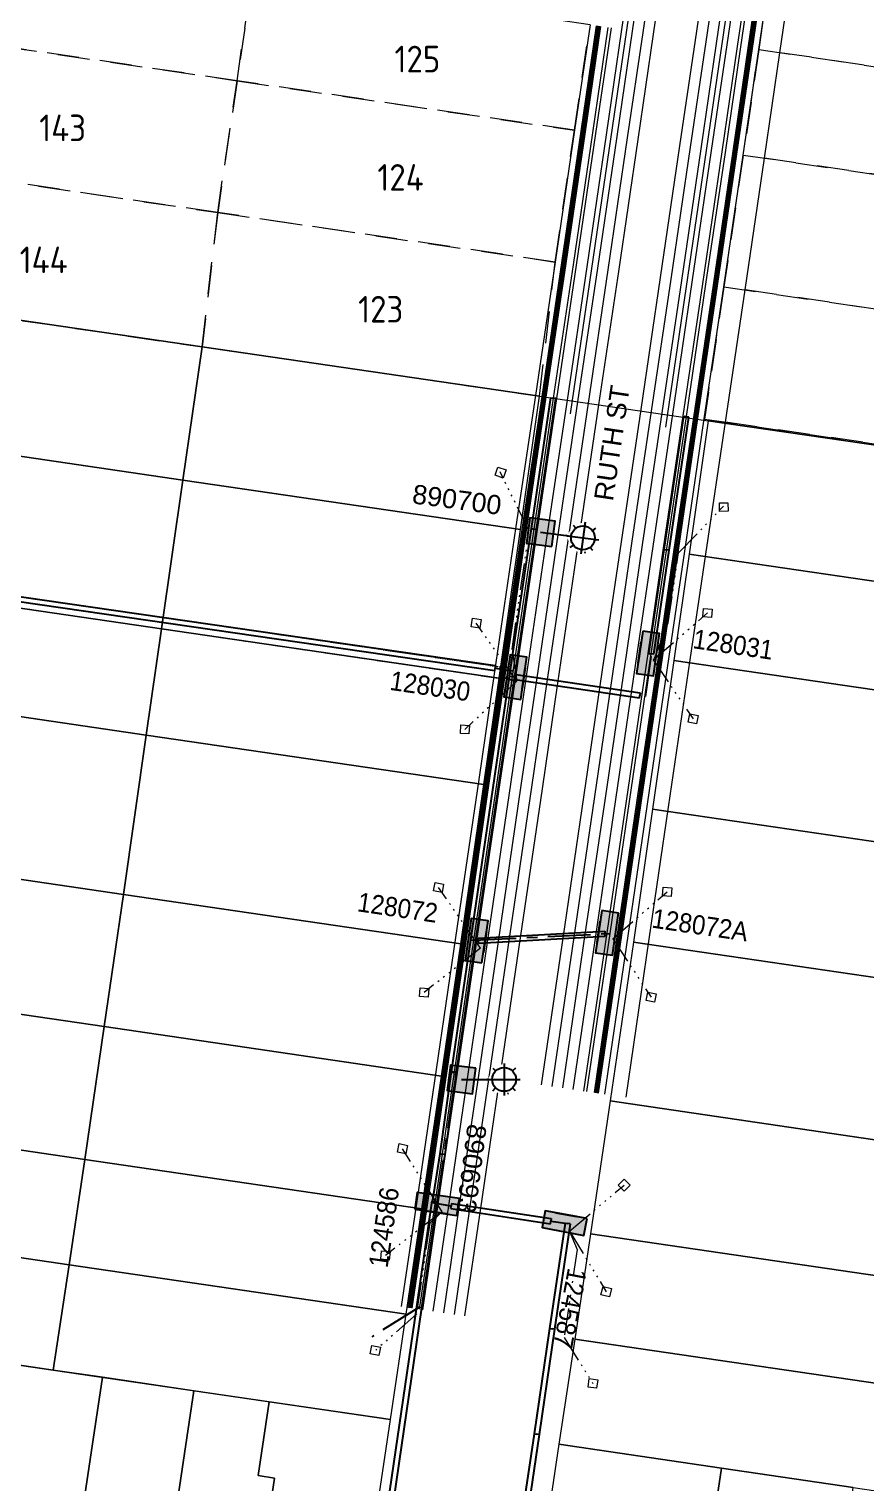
# Model space of a CAD drawing. Header units: metres. Extents: x 302924 to 306036, y 6267404 to 6269261.
# Drawn here: x 304027.6 to 304106.1, y 6268524.1 to 6268660.6 of the extents above; entities that cross this region are included whole.
import ezdxf
from ezdxf.enums import TextEntityAlignment as Align

# ---------------------------------------------------------------- set-up
doc = ezdxf.new("R2010")
doc.units = ezdxf.units.M
doc.set_wipeout_variables(frame=1)
for name, pattern in [('Cable Exist UG', [7, 4, -1, 1, -1]), ('Dash', [5, 3, -2]), ('DASHED', [19.05, 12.7, -6.35]), ('DOT', [6.35, 0, -6.35]), ('HIDDEN2', [0.1875, 0.125, -0.0625]), ('PHANTOMX2', [5.6, 2.5, -0.5, 0.15, -0.5, 0.15, -0.5, 0.15, -0.5, 0.15, -0.5])]:
    doc.linetypes.add(name, pattern=pattern)
doc.layers.get('0').update_dxf_attribs({"color": 6})
for name, color, linetype, lineweight, true_color, plot, transparency in [('. Const Lines_HV', 7, 'Continuous', 0, 0x990000, False, 0.4), ('. Const Lines_LV', 7, 'Continuous', 0, 0x000099, False, 0.4), ('. Const Lines_SL', 7, 'Continuous', 0, 0x009999, False, 0.4), ('. Const Lines_SP_Trench (PL)', 7, 'Continuous', 0, 0x990099, False, 0.4)]:
    doc.layers.add(name, color=color, linetype=linetype, lineweight=lineweight, true_color=true_color, plot=plot, transparency=transparency)
doc.layers.add('._ MGA Trench Outline (PL)', color=248, linetype='Continuous', lineweight=0, plot=False, transparency=0.6)
doc.layers.add('_Kerb Line_SP', color=60, linetype='Continuous', lineweight=13, transparency=0.6)
for name, color, linetype, lineweight in [('_Lot Layout Future', 151, 'Continuous', 13), ('_Lot Layout Future - Lot No', 155, 'Continuous', 13), ('_User_LV_Exist', 5, 'Continuous', 25), ('Cadastre Land Parcels_SP_EXT', 118, 'Continuous', 15), ('Cadastre Other Property_SP_EXT', 138, 'DASHED', 15), ('Cadastre Road Names_SP_HV_LV_SL_EXT', 211, 'Continuous', 15), ('Services_SP_EXT', 42, 'PHANTOMX2', 20)]:
    doc.layers.add(name, color=color, linetype=linetype, lineweight=lineweight)
for name, color, linetype in [('Duct_SP_EXT', 30, 'Continuous'), ('Equip_SP_SL_EXT', 7, 'Continuous'), ('SupportsUG_SP_LV_EXT', 7, 'Continuous'), ('SupportsUG_SP_LV_SL_EXT', 7, 'Continuous'), ('Trench_SP_EXT', 7, 'Continuous')]:
    doc.layers.add(name, color=color, linetype=linetype)
doc.styles.add('COLUMN_LABEL', font='arial.ttf', dxfattribs={"height": 2})
doc.styles.add('LotNum', font='isocp.shx')
doc.styles.add('POLE_LABEL', font='arial.ttf', dxfattribs={"height": 2})
doc.styles.add('SL_LABEL', font='arial.ttf', dxfattribs={"height": 2})
doc.styles.get("Standard").update_dxf_attribs({"font": 'arial.ttf'})

# ---------------------------------------------------------------- blocks, each defined once
blk = doc.blocks.new('COLUMN_EXT')
blk.add_hatch(color=256).paths.add_polyline_path([(1.2, 1.2), (-1.2, 1.2), (-1.2, -1.2), (1.2, -1.2)])
blk.add_lwpolyline([(-1.2, 1.2), (-1.2, -1.2), (1.2, -1.2), (1.2, 1.2)], close=True)
at = {"style": 'COLUMN_LABEL', "width": 0.9, "flags": 8}
blk.add_attdef('ASSET_NUM', text='', height=1.8, rotation=360, dxfattribs=at).set_placement((4, 2), align=Align.MIDDLE_LEFT)
at = {"flags": 1}
blk.add_attdef('Z', (-2.35, -1.81), '', height=0.2, rotation=270, dxfattribs=at)
at = {"flags": 9}
for tag, p in [('NOTES', (-2, -1.81)), ('SUBURB', (-1.8, -1.81)), ('STREETNAME', (-1.6, -1.81)), ('LOCATION', (-1.4, -1.81)), ('LEGEND', (-1.2, -1.81)), ('USAGE', (-1, -1.81)), ('STATE', (-0.8, -1.81)), ('OWNED_BY', (-0.6, -1.81)), ('COLUMN_TYPE', (-0.4, -1.81))]:
    blk.add_attdef(tag, text='', height=0.2, rotation=270, dxfattribs=at).set_placement(p, align=Align.MIDDLE_LEFT)
for tag, style, p in [('STREET_CODE', 'COLUMN_LABEL', (-0.2, -1.81)), ('STRUCTURE_PLANT_NUMBER', 'POLE_LABEL', (0.03, -1.81))]:
    blk.add_attdef(tag, text='', height=0.2, rotation=270, dxfattribs=dict(at, style=style)).set_placement(p, align=Align.MIDDLE_LEFT)
blk = doc.blocks.new('SL_LANTERN_EXT')
at = {"style": 'SL_LABEL', "flags": 9}
blk.add_attdef('STREET_CODE', text='', height=0.001, rotation=270, dxfattribs=at).set_placement((0, 0), align=Align.MIDDLE_LEFT)
at = {"flags": 9}
for tag in ['CONSTRUCTED_VOLTAGE', 'CONTROL_TYPE', 'LANTERN_PURPOSE', 'LANTERN_TYPE', 'NO_PHASES', 'OPERATING_VOLTAGE', 'ORIENTATION', 'OWNED_BY', 'STATE', 'USAGE', 'CEXIST', 'CNEW', 'CNUMBER', 'CREMOVE', 'CREPLACE', 'LKINGHEIGHT', 'LBRACKET', 'LBRACKETVOCAB', 'LCATEGORY', 'LCHARGE1', 'LCHARGE1PERCENT', 'LCHARGE2', 'LCHARGE2PERCENT', 'LCHARGE3', 'LCHARGE3PERCENT', 'LEXIST', 'LLAMP', 'LLAMPVOCAB', 'LMAST', 'LMASTVOCAB', 'LNEW', 'LANTNUMBER', 'LOUTREACH', 'LOUTREACHVOCAB', 'LRATECODE', 'LREMOVE', 'LREPLACE', 'LTYPE', 'LTYPEVOCAB', 'LEGEND', 'SUBURB', 'STREETNAME', 'LOCATION', 'NOTES', 'MAINTAINED_BY']:
    blk.add_attdef(tag, text='', height=0.01, rotation=270, dxfattribs=at).set_placement((-0.01, 0), align=Align.MIDDLE_LEFT)
for tag, height, flags in [('OPERATED_BY', 0.01, 9), ('Z', 0.001, 1)]:
    blk.add_attdef(tag, (-0.01, 0), '', height=height, rotation=270, dxfattribs=dict(flags=flags))
at = {"flags": 8}
blk.add_attdef('LNUMBER', text='', height=1, dxfattribs=at).set_placement((7, -1), align=Align.MIDDLE_LEFT)
at = {"linetype": 'DOT'}
blk.add_wipeout([(2.5, 0), (2.93, 1.06), (3.99, 1.5), (5.06, 1.06), (5.5, 0), (5.06, -1.06), (3.99, -1.5), (2.93, -1.06)], dxfattribs=at)
for p, q in [((3.99, 1.5), (3.99, -1.5)), ((3.99, 1.5), (3.99, 1.12)), ((-0.01, 0), (2.87, 0)), ((2.93, 1.06), (3.2, 0.8)), ((5.06, 1.06), (4.79, 0.8)), ((2.5, 0), (5.5, 0)), ((2.93, -1.06), (3.2, -0.8)), ((3.99, -1.13), (3.99, -1.5)), ((5.06, -1.06), (4.79, -0.8)), ((5.12, 0), (5.5, 0))]:
    blk.add_line(p, q)
at = {"linetype": 'DOT', "flags": 128}
blk.add_lwpolyline([(2.5, 0), (2.93, 1.06), (3.99, 1.5), (5.06, 1.06), (5.5, 0), (5.06, -1.06), (3.99, -1.5), (2.93, -1.06), (2.5, 0)], close=True, dxfattribs=at)
blk.add_circle((3.99, 0), 1.12)
blk = doc.blocks.new('*U74')
at = {"style": 'SL_LABEL', "flags": 9}
blk.add_attdef('STREET_CODE', text='', height=0.001, rotation=270, dxfattribs=at).set_placement((0, 0), align=Align.MIDDLE_LEFT)
for tag, height, rotation, flags, p in [('CONSTRUCTED_VOLTAGE', 0.01, 270, 9, (-0.01, 0)), ('CONTROL_TYPE', 0.01, 270, 9, (-0.01, 0)), ('LANTERN_PURPOSE', 0.01, 270, 9, (-0.01, 0)), ('LANTERN_TYPE', 0.01, 270, 9, (-0.01, 0)), ('NO_PHASES', 0.01, 270, 9, (-0.01, 0)), ('OPERATING_VOLTAGE', 0.01, 270, 9, (-0.01, 0)), ('ORIENTATION', 0.01, 270, 9, (-0.01, 0)), ('OWNED_BY', 0.01, 270, 9, (-0.01, 0)), ('STATE', 0.01, 270, 9, (-0.01, 0)), ('USAGE', 0.01, 270, 9, (-0.01, 0)), ('CEXIST', 0.01, 270, 9, (-0.01, 0)), ('CNEW', 0.01, 270, 9, (-0.01, 0)), ('CNUMBER', 0.01, 270, 9, (-0.01, 0)), ('CREMOVE', 0.01, 270, 9, (-0.01, 0)), ('CREPLACE', 0.01, 270, 9, (-0.01, 0)), ('LKINGHEIGHT', 0.01, 270, 9, (-0.01, 0)), ('LBRACKET', 0.01, 270, 9, (-0.01, 0)), ('LBRACKETVOCAB', 0.01, 270, 9, (-0.01, 0)), ('LCATEGORY', 0.01, 270, 9, (-0.01, 0)), ('LCHARGE1', 0.01, 270, 9, (-0.01, 0)), ('LCHARGE1PERCENT', 0.01, 270, 9, (-0.01, 0)), ('LCHARGE2', 0.01, 270, 9, (-0.01, 0)), ('LCHARGE2PERCENT', 0.01, 270, 9, (-0.01, 0)), ('LCHARGE3', 0.01, 270, 9, (-0.01, 0)), ('LCHARGE3PERCENT', 0.01, 270, 9, (-0.01, 0)), ('LEXIST', 0.01, 270, 9, (-0.01, 0)), ('LLAMP', 0.01, 270, 9, (-0.01, 0)), ('LLAMPVOCAB', 0.01, 270, 9, (-0.01, 0)), ('LMAST', 0.01, 270, 9, (-0.01, 0)), ('LMASTVOCAB', 0.01, 270, 9, (-0.01, 0)), ('LNEW', 0.01, 270, 9, (-0.01, 0)), ('LANTNUMBER', 0.01, 270, 9, (-0.01, 0)), ('LOUTREACH', 0.01, 270, 9, (-0.01, 0)), ('LOUTREACHVOCAB', 0.01, 270, 9, (-0.01, 0)), ('LRATECODE', 0.01, 270, 9, (-0.01, 0)), ('LREMOVE', 0.01, 270, 9, (-0.01, 0)), ('LREPLACE', 0.01, 270, 9, (-0.01, 0)), ('LTYPE', 0.01, 270, 9, (-0.01, 0)), ('LTYPEVOCAB', 0.01, 270, 9, (-0.01, 0)), ('LEGEND', 0.01, 270, 9, (-0.01, 0)), ('SUBURB', 0.01, 270, 9, (-0.01, 0)), ('STREETNAME', 0.01, 270, 9, (-0.01, 0)), ('LOCATION', 0.01, 270, 9, (-0.01, 0)), ('NOTES', 0.01, 270, 9, (-0.01, 0)), ('MAINTAINED_BY', 0.01, 270, 9, (-0.01, 0)), ('LNUMBER', 1, 352.4312, 8, (6.8, -1.91))]:
    blk.add_attdef(tag, text='', height=height, rotation=rotation, dxfattribs=dict(flags=flags)).set_placement(p, align=Align.MIDDLE_LEFT)
for tag, height, flags in [('OPERATED_BY', 0.01, 9), ('Z', 0.001, 1)]:
    blk.add_attdef(tag, (-0.01, 0), '', height=height, rotation=270, dxfattribs=dict(flags=flags))
at = {"linetype": 'DOT'}
blk.add_wipeout([(2.47, -0.33), (3.05, 0.66), (4.16, 0.96), (5.15, 0.38), (5.45, -0.72), (4.87, -1.72), (3.76, -2.01), (2.77, -1.44)], dxfattribs=at)
for p, q in [((-0.01, 0), (2.84, -0.38)), ((3.05, 0.66), (3.28, 0.37)), ((4.16, 0.96), (3.76, -2.01)), ((4.16, 0.96), (4.11, 0.59)), ((5.15, 0.38), (4.85, 0.16)), ((2.47, -0.33), (5.45, -0.72)), ((2.77, -1.44), (3.07, -1.21)), ((5.08, -0.68), (5.45, -0.72)), ((3.81, -1.64), (3.76, -2.01)), ((4.87, -1.72), (4.64, -1.42))]:
    blk.add_line(p, q)
at = {"linetype": 'DOT', "flags": 128}
blk.add_lwpolyline([(2.47, -0.33), (3.05, 0.66), (4.16, 0.96), (5.15, 0.38), (5.45, -0.72), (4.87, -1.72), (3.76, -2.01), (2.77, -1.44), (2.47, -0.33)], close=True, dxfattribs=at)
blk.add_circle((3.96, -0.53), 1.12)
blk = doc.blocks.new('CCP_EXT')
blk.add_lwpolyline([(-0.57, 0), (0, 0.57), (0.57, 0), (0, -0.57), (-0.57, 0)])
at = {"flags": 9}
for tag in ['CCP_TYPE', 'CONSTRUCTED_VOLTAGE', 'NO_PHASES', 'OPERATING_VOLTAGE', 'ORIENTATION', 'OWNED_BY', 'USAGE', 'LEGEND', 'LIFE_SUPPORT', 'STATE', 'NOTES']:
    blk.add_attdef(tag, text='', height=0.01, dxfattribs=at).set_placement((0, 0), align=Align.MIDDLE_LEFT)
at = {"flags": 1}
blk.add_attdef('Z', (0, 0), '', height=0.01, dxfattribs=at)
blk = doc.blocks.new('PILLAR_EXT')
at = {"layer": 'SupportsUG_SP_LV_EXT', "linetype": 'Continuous'}
h = blk.add_hatch(color=256, dxfattribs=at)
h.dxf.hatch_style = 1
h.paths.add_polyline_path([(-0.8, 0), (-0.8, 2), (0.8, 2), (0.8, 0)])
h = blk.add_hatch(color=256, dxfattribs=at)
h.dxf.hatch_style = 1
h.paths.add_polyline_path([(-0.8, -2), (-0.8, 0), (0.8, 0), (0.8, -2)])
blk.add_lwpolyline([(-0.8, 2), (-0.8, -1), (-0.8, 1), (-0.8, -2), (0.8, -2), (0.8, 2)], close=True)
at = {"width": 0.9}
blk.add_attdef('ASSET_NUM', text='', height=1.8, rotation=360, dxfattribs=at).set_placement((4, 2), align=Align.MIDDLE_LEFT)
for tag, flags, p in [('OWNED_BY', 9, (-0.2, 0)), ('STREETNAME', 9, (-0.18, 0)), ('SUBURB', 1, (-0.16, 0)), ('PARENT', 9, (-0.14, 0)), ('NOTES', 9, (-0.13, 0)), ('LOCATION', 9, (-0.11, 0)), ('LEGEND', 9, (-0.09, 0)), ('SUPPORT_TYPE', 9, (-0.07, 0)), ('USAGE', 9, (-0.06, 0)), ('STATE', 9, (-0.03, 0))]:
    blk.add_attdef(tag, text='', height=0.01, rotation=270, dxfattribs=dict(flags=flags)).set_placement(p, align=Align.CENTER)

msp = doc.modelspace()

# ---------------------------------------------------------------- linework, layer by layer
at = {"layer": '. Const Lines_HV', "linetype": 'Continuous', "lineweight": 0, "flags": 128}
for points in [[(304076.6923, 6268561.3372), (304078.8727, 6268576.1786), (304080.69, 6268588.5463), (304082.7254, 6268602.3991), (304084.1798, 6268612.2959), (304086.0186, 6268624.7024), (304087.8567, 6268637.1043), (304089.6716, 6268649.4683), (304091.124, 6268659.3623), (304092.9394, 6268671.7297)], [(304078.671, 6268561.0465), (304080.8515, 6268575.8879), (304082.6688, 6268588.2555), (304084.7041, 6268602.1083), (304086.1584, 6268612.0039), (304087.997, 6268624.4092), (304089.8353, 6268636.8124), (304091.6504, 6268649.1778), (304093.1028, 6268659.0718), (304094.9182, 6268671.4393)]]:
    msp.add_lwpolyline(points, dxfattribs=at)
at = {"layer": '. Const Lines_LV', "linetype": 'Continuous', "lineweight": 0, "flags": 128}
for points in [[(304075.7029, 6268561.4825), (304077.8834, 6268576.324), (304079.7007, 6268588.6917), (304081.736, 6268602.5444), (304083.1905, 6268612.4419), (304085.0294, 6268624.849), (304086.8674, 6268637.2502), (304088.6822, 6268649.6135), (304090.1346, 6268659.5075), (304091.95, 6268671.875)], [(304077.6816, 6268561.1918), (304079.8621, 6268576.0333), (304081.6794, 6268588.4009), (304083.7148, 6268602.2537), (304085.1691, 6268612.1499), (304087.0078, 6268624.5558), (304088.846, 6268636.9584), (304090.661, 6268649.3231), (304092.1134, 6268659.217), (304093.9288, 6268671.5845)], [(304079.6604, 6268560.9011), (304081.8409, 6268575.7426), (304083.6582, 6268588.1101), (304085.6935, 6268601.963), (304087.1477, 6268611.8579), (304088.9862, 6268624.2626), (304090.8246, 6268636.6665), (304092.6398, 6268649.0326), (304094.0922, 6268658.9266), (304095.9076, 6268671.294)], [(304081.6392, 6268560.6104), (304083.8196, 6268575.4519), (304085.6369, 6268587.8194), (304087.6723, 6268601.6722), (304089.1262, 6268611.5658), (304090.9646, 6268623.9693), (304092.8032, 6268636.3747), (304094.6186, 6268648.7421), (304096.071, 6268658.6361), (304097.8864, 6268671.0036)], [(304083.6179, 6268560.3197), (304085.7984, 6268575.1611), (304087.6157, 6268587.5286), (304089.651, 6268601.3815), (304091.1048, 6268611.2738), (304092.9429, 6268623.6761), (304094.7818, 6268636.0828), (304096.5974, 6268648.4517), (304098.0497, 6268658.3456), (304099.8652, 6268670.7131)]]:
    msp.add_lwpolyline(points, dxfattribs=at)
at = {"layer": '. Const Lines_SL', "linetype": 'Continuous', "lineweight": 0, "flags": 128}
msp.add_lwpolyline([(304080.6498, 6268560.7557), (304082.8303, 6268575.5972), (304084.6475, 6268587.9648), (304086.6829, 6268601.8176), (304088.1369, 6268611.7119), (304089.9754, 6268624.116), (304091.8139, 6268636.5206), (304093.6292, 6268648.8874), (304095.0816, 6268658.7813), (304096.897, 6268671.1488)], dxfattribs=at)
at = {"layer": '. Const Lines_SP_Trench (PL)', "linetype": 'Continuous', "lineweight": 0, "flags": 128}
msp.add_lwpolyline([(304079.9572, 6268560.8575), (304082.1377, 6268575.699), (304083.955, 6268588.0665), (304085.9903, 6268601.9194), (304087.4444, 6268611.8141), (304089.2829, 6268624.2186), (304091.1214, 6268636.6227), (304092.9366, 6268648.989), (304094.389, 6268658.883), (304096.2044, 6268671.2505)], dxfattribs=at)
at = {"layer": '._ MGA Trench Outline (PL)', "flags": 128}
for points in [[(304080.7487, 6268560.7412), (304082.9292, 6268575.5827), (304084.7465, 6268587.9502), (304086.7818, 6268601.8031), (304088.2359, 6268611.6973), (304090.0743, 6268624.1013), (304091.9128, 6268636.506), (304093.7281, 6268648.8728), (304095.1805, 6268658.7668), (304096.9959, 6268671.1343)], [(304080.8476, 6268560.7267), (304083.0281, 6268575.5681), (304084.8454, 6268587.9357), (304086.8808, 6268601.7885), (304088.3348, 6268611.6826), (304090.1732, 6268624.0866), (304092.0117, 6268636.4914), (304093.8271, 6268648.8583), (304095.2794, 6268658.7523), (304097.0949, 6268671.1198)], [(304080.9466, 6268560.7121), (304083.1271, 6268575.5536), (304084.9443, 6268587.9212), (304086.9797, 6268601.774), (304088.4337, 6268611.668), (304090.2721, 6268624.072), (304092.1107, 6268636.4768), (304093.926, 6268648.8438), (304095.3784, 6268658.7378), (304097.1938, 6268671.1052)], [(304081.0455, 6268560.6976), (304083.226, 6268575.5391), (304085.0433, 6268587.9066), (304087.0786, 6268601.7595), (304088.5327, 6268611.6534), (304090.371, 6268624.0573), (304092.2096, 6268636.4622), (304094.025, 6268648.8293), (304095.4773, 6268658.7232), (304097.2928, 6268671.0907)]]:
    msp.add_lwpolyline(points, dxfattribs=at)
at = {"layer": '_Kerb Line_SP', "linetype": 'Continuous', "flags": 128}
msp.add_lwpolyline([(304163.3867, 6268603.9681), (304188.5787, 6268775.1763, 0.41441794), (304178.4433, 6268788.7969), (304161.9222, 6268791.2134, 0.01799496), (304120.7062, 6268796.0657, 0.39411514), (304111.6444, 6268788.8266), (304087.3338, 6268623.2138)], format="xyb", dxfattribs=at)
at = {"layer": '_Lot Layout Future', "linetype": 'Dash', "transparency": 33554585}
msp.add_lwpolyline([(304167.1446, 6268660.8368), (304165.3291, 6268648.4694), (304163.8766, 6268638.5754), (304162.0611, 6268626.208), (304160.2035, 6268613.7509), (304125.6108, 6268618.8837), (304090.9819, 6268623.9672), (304092.8032, 6268636.3747), (304094.6186, 6268648.7421), (304096.071, 6268658.6361), (304097.8864, 6268671.0036)], dxfattribs=at)
msp.add_lwpolyline([(304167.1446, 6268660.8368), (304165.3291, 6268648.4694), (304163.8766, 6268638.5754), (304162.0611, 6268626.208), (304160.2035, 6268613.7509), (304125.6108, 6268618.8837), (304090.9819, 6268623.9672), (304092.8032, 6268636.3747), (304094.6186, 6268648.7421), (304096.071, 6268658.6361), (304097.8864, 6268671.0036)], dxfattribs=at)
for points in [[(304132.5153, 6268665.9202), (304097.8864, 6268671.0036), (304096.071, 6268658.6361), (304130.6998, 6268653.5528)], [(304048.58, 6268665.6075), (304016.9193, 6268670.2552), (304015.4669, 6268660.3612), (304047.1276, 6268655.7136)], [(304130.6998, 6268653.5528), (304096.071, 6268658.6361), (304094.6186, 6268648.7421), (304129.2475, 6268643.6588)], [(304129.2475, 6268643.6588), (304094.6186, 6268648.7421), (304092.8032, 6268636.3747), (304127.432, 6268631.2913)], [(304127.432, 6268631.2913), (304092.8032, 6268636.3747), (304090.9819, 6268623.9672), (304125.6108, 6268618.8837)]]:
    msp.add_lwpolyline(points, close=True, dxfattribs=at)
at = {"layer": 'Cadastre Land Parcels_SP_EXT', "linetype": 'Continuous'}
for points in [[(304170.0147, 6268676.9295), (303851.7737, 6268723.6085), (303842.2536, 6268660.1704), (303917.1958, 6268649.2305), (303933.0275, 6268646.9186), (303964.6899, 6268642.2965), (303996.3514, 6268637.6743), (304012.183, 6268635.3632), (304043.8454, 6268630.7399), (304075.5077, 6268626.1175), (304091.3384, 6268623.8062), (304125.9696, 6268618.7491), (304160.7015, 6268613.6781), (304170.0147, 6268676.9295)], [(304043.8454, 6268630.7399), (304012.183, 6268635.3632), (304010.3915, 6268622.8838), (304042.0517, 6268618.2426), (304043.8454, 6268630.7399)], [(304075.5077, 6268626.1175), (304043.8454, 6268630.7399), (304042.0517, 6268618.2426), (304073.7126, 6268613.6032), (304075.5077, 6268626.1175)], [(304125.9696, 6268618.7491), (304091.3384, 6268623.8062), (304089.5427, 6268611.2819), (304124.1717, 6268606.207), (304125.9696, 6268618.7491)], [(304042.0517, 6268618.2426), (304010.3915, 6268622.8838), (304008.3867, 6268608.9212), (304040.0469, 6268604.2819), (304042.0517, 6268618.2426)], [(304073.7126, 6268613.6032), (304042.0517, 6268618.2426), (304040.0469, 6268604.2819), (304071.7069, 6268599.6425), (304073.7126, 6268613.6032)], [(304124.1717, 6268606.207), (304089.5427, 6268611.2819), (304088.1102, 6268601.3103), (304122.7392, 6268596.2353), (304124.1717, 6268606.207)], [(304040.0469, 6268604.2819), (304008.3867, 6268608.9212), (304006.9552, 6268598.9504), (304038.6153, 6268594.3092), (304040.0469, 6268604.2819)], [(304071.7069, 6268599.6425), (304040.0469, 6268604.2819), (304038.6153, 6268594.3092), (304070.2762, 6268589.6688), (304071.7069, 6268599.6425)], [(304122.7392, 6268596.2353), (304088.1102, 6268601.3103), (304086.1062, 6268587.3486), (304120.7351, 6268582.2726), (304122.7392, 6268596.2353)], [(304038.6153, 6268594.3092), (304006.9552, 6268598.9504), (304004.8071, 6268583.9923), (304036.4672, 6268579.351), (304038.6153, 6268594.3092)], [(304070.2762, 6268589.6688), (304038.6153, 6268594.3092), (304036.4672, 6268579.351), (304068.128, 6268574.7107), (304070.2762, 6268589.6688)], [(304120.7351, 6268582.2726), (304086.1062, 6268587.3486), (304084.3159, 6268574.8832), (304118.9448, 6268569.8082), (304120.7351, 6268582.2726)], [(304036.4672, 6268579.351), (304004.8071, 6268583.9923), (304003.0305, 6268571.5907), (304034.6789, 6268566.9512), (304036.4672, 6268579.351)], [(304068.128, 6268574.7107), (304036.4672, 6268579.351), (304034.6789, 6268566.9512), (304066.3091, 6268562.3043), (304068.128, 6268574.7107)], [(304118.9448, 6268569.8082), (304084.3159, 6268574.8832), (304082.125, 6268559.9799), (304116.7207, 6268554.8973), (304118.9448, 6268569.8082)], [(304034.6789, 6268566.9512), (304003.0305, 6268571.5907), (304001.2128, 6268559.1277), (304032.8381, 6268554.4798), (304034.6789, 6268566.9512)], [(304066.3091, 6268562.3043), (304034.6789, 6268566.9512), (304032.8381, 6268554.4798), (304064.4649, 6268549.8328), (304066.3091, 6268562.3043)], [(304032.8381, 6268554.4798), (304001.2128, 6268559.1277), (303999.7412, 6268549.2486), (304031.3664, 6268544.6007), (304032.8381, 6268554.4798)], [(304116.7207, 6268554.8973), (304082.125, 6268559.9799), (304080.2766, 6268547.5092), (304114.8673, 6268542.4256), (304116.7207, 6268554.8973)], [(304064.4649, 6268549.8328), (304032.8381, 6268554.4798), (304031.3664, 6268544.6007), (304062.9915, 6268539.9537), (304064.4649, 6268549.8328)], [(304031.3664, 6268544.6007), (303999.7412, 6268549.2486), (303998.2688, 6268539.3685), (304029.8939, 6268534.7206), (304031.3664, 6268544.6007)], [(304114.8673, 6268542.4256), (304080.2766, 6268547.5092), (304078.8041, 6268537.6302), (304113.3939, 6268532.5465), (304114.8673, 6268542.4256)], [(304062.9915, 6268539.9537), (304031.3664, 6268544.6007), (304029.8939, 6268534.7206), (304061.519, 6268530.0736), (304062.9915, 6268539.9537)], [(304113.3939, 6268532.5465), (304078.8041, 6268537.6302), (304077.3316, 6268527.7501), (304092.5663, 6268525.5112), (304104.9197, 6268523.6965), (304111.9213, 6268522.6674), (304113.3939, 6268532.5465)], [(304031.1842, 6268510.8592), (304031.0408, 6268510.8791), (304034.4944, 6268534.0451), (304029.8939, 6268534.7206), (304025.9012, 6268535.3071), (304021.4838, 6268505.6708), (304030.2196, 6268504.3868), (304031.1842, 6268510.8592)], [(304043.0877, 6268532.7821), (304034.4944, 6268534.0451), (304031.0408, 6268510.8791), (304031.1842, 6268510.8592), (304030.2196, 6268504.3868), (304038.6703, 6268503.1448), (304043.0877, 6268532.7821)], [(304050.6469, 6268524.5838), (304049.1003, 6268524.8117), (304050.1344, 6268531.7469), (304043.0877, 6268532.7821), (304038.6703, 6268503.1448), (304047.1201, 6268501.9036), (304047.9379, 6268507.3864), (304048.0812, 6268507.3655), (304049.3346, 6268515.7721), (304049.1912, 6268515.7931), (304049.7223, 6268519.3644), (304049.8657, 6268519.3435), (304050.6469, 6268524.5838)], [(304061.519, 6268530.0736), (304050.1344, 6268531.7469), (304049.1003, 6268524.8117), (304050.6469, 6268524.5838), (304049.8657, 6268519.3435), (304049.7223, 6268519.3644), (304049.1912, 6268515.7931), (304049.3346, 6268515.7721), (304048.0812, 6268507.3655), (304047.9379, 6268507.3864), (304047.1201, 6268501.9036), (304052.16, 6268501.1625), (304057.8373, 6268505.3754), (304061.519, 6268530.0736)], [(304092.5663, 6268525.5112), (304077.3316, 6268527.7501), (304073.6523, 6268503.0519), (304077.8571, 6268497.3866), (304088.1495, 6268495.8739), (304092.5663, 6268525.5112)], [(304104.9197, 6268523.6965), (304092.5663, 6268525.5112), (304088.1495, 6268495.8739), (304100.507, 6268494.0593), (304104.9197, 6268523.6965)]]:
    msp.add_lwpolyline(points, close=True, dxfattribs=at)
at = {"layer": 'Cadastre Other Property_SP_EXT', "linetype": 'HIDDEN2'}
msp.add_lwpolyline([(304008.4109, 6268608.938), (304071.7069, 6268599.6425), (304071.8546, 6268600.6706), (304008.537, 6268609.9678), (304008.4109, 6268608.938)], close=True, dxfattribs=at)
at = {"layer": 'Duct_SP_EXT'}
for p, q in [((304074.7404, 6268613.6788), (304076.5608, 6268625.9605)), ((304075.2152, 6268613.6085), (304077.0356, 6268625.8902)), ((304076.5608, 6268625.9605), (304076.7982, 6268625.9253)), ((304077.0356, 6268625.8902), (304076.7982, 6268625.9253)), ((304087.1873, 6268611.7151), (304089.0404, 6268624.2196)), ((304087.6621, 6268611.6447), (304089.5152, 6268624.1493)), ((304089.0404, 6268624.2196), (304089.2778, 6268624.1844)), ((304089.5152, 6268624.1493), (304089.2778, 6268624.1844)), ((304072.7025, 6268599.828), (304074.7404, 6268613.6786)), ((304073.1774, 6268599.7581), (304075.2153, 6268613.6087)), ((304074.7404, 6268613.6788), (304074.9778, 6268613.6436)), ((304074.7404, 6268613.6786), (304074.9778, 6268613.6436)), ((304075.2152, 6268613.6085), (304074.9778, 6268613.6436)), ((304075.2153, 6268613.6087), (304074.9778, 6268613.6436)), ((304085.7529, 6268601.9543), (304087.1873, 6268611.7146)), ((304086.2278, 6268601.8845), (304087.6622, 6268611.6448)), ((304087.1873, 6268611.7151), (304087.4247, 6268611.6799)), ((304087.1873, 6268611.7146), (304087.4247, 6268611.6797)), ((304087.6621, 6268611.6447), (304087.4247, 6268611.6799)), ((304087.6622, 6268611.6448), (304087.4247, 6268611.6797)), ((304071.3059, 6268600.344), (304007.962, 6268609.5139)), ((304071.3746, 6268600.819), (304008.0308, 6268609.9889)), ((304085.7529, 6268601.9543), (304085.9903, 6268601.9194)), ((304086.2278, 6268601.8845), (304085.9903, 6268601.9194)), ((304069.0707, 6268575.0918), (304072.7025, 6268599.8279)), ((304069.5456, 6268575.0221), (304073.1774, 6268599.7582)), ((304071.3059, 6268600.344), (304071.3402, 6268600.5815)), ((304071.3746, 6268600.819), (304071.3402, 6268600.5815)), ((304072.7025, 6268599.828), (304072.9399, 6268599.793)), ((304072.7025, 6268599.8279), (304072.9399, 6268599.793)), ((304073.1774, 6268599.7581), (304072.9399, 6268599.793)), ((304073.1774, 6268599.7582), (304072.9399, 6268599.793)), ((304073.2111, 6268599.5109), (304073.246, 6268599.7484)), ((304073.2809, 6268599.9858), (304073.246, 6268599.7484)), ((304073.2809, 6268599.9858), (304084.9496, 6268598.2711)), ((304073.2111, 6268599.5109), (304084.8798, 6268597.7962)), ((304084.8798, 6268597.7962), (304084.9147, 6268598.0336)), ((304084.9496, 6268598.2711), (304084.9147, 6268598.0336)), ((304069.7614, 6268575.2489), (304081.6249, 6268575.9136)), ((304069.7614, 6268575.2489), (304069.7748, 6268575.0093)), ((304069.7882, 6268574.7697), (304081.6517, 6268575.4343)), ((304081.6249, 6268575.9136), (304081.6383, 6268575.674)), ((304081.6517, 6268575.4343), (304081.6383, 6268575.674)), ((304067.251, 6268562.706), (304069.0707, 6268575.0918)), ((304067.731, 6268562.6709), (304069.5456, 6268575.0221)), ((304069.0707, 6268575.0918), (304069.3082, 6268575.0569)), ((304069.0707, 6268575.0918), (304069.3082, 6268575.0569)), ((304069.5456, 6268575.0221), (304069.3082, 6268575.0569)), ((304069.5456, 6268575.0221), (304069.3082, 6268575.0569)), ((304069.7882, 6268574.7697), (304069.7748, 6268575.0093)), ((304066.1886, 6268555.0133), (304067.2533, 6268562.7213)), ((304066.6635, 6268554.9433), (304067.7287, 6268562.6556)), ((304067.251, 6268562.6885), (304067.251, 6268562.706)), ((304067.251, 6268562.706), (304067.491, 6268562.6885)), ((304067.251, 6268562.6885), (304067.491, 6268562.6885)), ((304067.2533, 6268562.7213), (304067.491, 6268562.6885)), ((304067.7287, 6268562.6556), (304067.491, 6268562.6885)), ((304067.731, 6268562.6885), (304067.491, 6268562.6885)), ((304067.731, 6268562.6709), (304067.491, 6268562.6885)), ((304067.731, 6268562.6885), (304067.731, 6268562.6709)), ((304065.4789, 6268550.4813), (304066.1886, 6268555.0133)), ((304065.9532, 6268550.407), (304066.6635, 6268554.9433)), ((304066.1886, 6268555.0133), (304066.426, 6268554.9783)), ((304066.6635, 6268554.9433), (304066.426, 6268554.9783)), ((304065.39, 6268550.5852), (304063.9505, 6268540.6351)), ((304065.8651, 6268550.5165), (304064.4255, 6268540.5664)), ((304065.39, 6268550.5852), (304065.6275, 6268550.5508)), ((304065.4789, 6268550.4813), (304065.7161, 6268550.4442)), ((304065.8651, 6268550.5165), (304065.6275, 6268550.5508)), ((304065.9532, 6268550.407), (304065.7161, 6268550.4442)), ((304067.1772, 6268549.8719), (304067.2133, 6268550.1092)), ((304067.1772, 6268549.8719), (304076.5336, 6268548.4504)), ((304067.2493, 6268550.3465), (304067.2133, 6268550.1092)), ((304067.2493, 6268550.3465), (304076.6057, 6268548.925)), ((304077.9082, 6268548.5094), (304076.4495, 6268538.6222)), ((304076.5336, 6268548.4504), (304076.5697, 6268548.6877)), ((304076.6057, 6268548.925), (304076.5697, 6268548.6877)), ((304078.383, 6268548.4393), (304076.9244, 6268538.5522)), ((304077.9082, 6268548.5094), (304078.1456, 6268548.4743)), ((304078.383, 6268548.4393), (304078.1456, 6268548.4743)), ((304063.9505, 6268540.6354), (304058.8792, 6268505.8475)), ((304064.4255, 6268540.5662), (304059.3541, 6268505.7783)), ((304063.9505, 6268540.6354), (304064.188, 6268540.6008)), ((304063.9505, 6268540.6351), (304064.188, 6268540.6008)), ((304064.4255, 6268540.5664), (304064.188, 6268540.6008)), ((304064.4255, 6268540.5662), (304064.188, 6268540.6008)), ((304076.4495, 6268538.6221), (304074.995, 6268528.7306)), ((304076.9244, 6268538.5523), (304075.4699, 6268528.6608)), ((304076.4495, 6268538.6222), (304076.6869, 6268538.5872)), ((304076.4495, 6268538.6221), (304076.6869, 6268538.5872)), ((304076.9244, 6268538.5522), (304076.6869, 6268538.5872)), ((304076.9244, 6268538.5523), (304076.6869, 6268538.5872)), ((304074.995, 6268528.7306), (304071.2416, 6268503.204)), ((304075.4699, 6268528.6608), (304071.7454, 6268503.331)), ((304074.995, 6268528.7306), (304074.995, 6268528.7306)), ((304074.995, 6268528.7306), (304075.2325, 6268528.6957)), ((304074.995, 6268528.7306), (304075.2325, 6268528.6957)), ((304075.4699, 6268528.6608), (304075.2325, 6268528.6957)), ((304075.4699, 6268528.6608), (304075.2325, 6268528.6957)), ((304075.4699, 6268528.6608), (304075.4699, 6268528.6608))]:
    msp.add_line(p, q, dxfattribs=at)
at = {"layer": 'Services_SP_EXT'}
for points in [[(304073.4143, 6268599.3822), (304072.9367, 6268602.3829), (304072.9367, 6268602.3829), (304074.5213, 6268613.4428), (304071.8205, 6268619.0021)], [(304086.2355, 6268601.3349), (304087.5877, 6268604.8422), (304087.5877, 6268604.8422), (304088.5515, 6268611.4024), (304092.7643, 6268615.7896)], [(304086.1674, 6268601.3706), (304091.262, 6268605.7636)], [(304073.3869, 6268599.3814), (304069.5671, 6268604.8049)], [(304086.1674, 6268601.3706), (304089.919, 6268595.827)], [(304073.3869, 6268599.3814), (304068.5055, 6268594.8396)], [(304069.9673, 6268574.3205), (304066.0399, 6268580.0006)], [(304082.3786, 6268575.1913), (304087.4799, 6268579.5944)], [(304082.3786, 6268575.1913), (304085.9721, 6268569.7136)], [(304069.9673, 6268574.3205), (304064.6886, 6268570.1587)], [(304066.3784, 6268549.5669), (304062.6514, 6268555.4827)], [(304078.3312, 6268547.7629), (304083.4407, 6268552.0656)], [(304066.3657, 6268549.5802), (304065.2136, 6268548.5022), (304065.2136, 6268548.5022), (304063.959, 6268539.9565), (304060.0997, 6268536.5469)], [(304066.3657, 6268549.5802), (304061.0447, 6268545.473)], [(304078.2912, 6268547.8056), (304079.0336, 6268546.0341), (304079.0336, 6268546.0341), (304077.8105, 6268537.7791), (304080.5079, 6268533.4649)], [(304078.2912, 6268547.8056), (304081.7594, 6268542.0669)]]:
    msp.add_lwpolyline(points, dxfattribs=at)
at = {"layer": 'Trench_SP_EXT', "linetype": 'Cable Exist UG'}
for points in [[(304085.9548, 6268601.6778), (304085.405, 6268597.9354)], [(304071.3402, 6268600.5815), (304073.0196, 6268600.3344)], [(304073.1895, 6268599.3631), (304072.0875, 6268599.7245)], [(304069.3082, 6268575.0569), (304082.1377, 6268575.699)], [(304067.2133, 6268550.1092), (304065.6057, 6268550.3742)], [(304076.5697, 6268548.6877), (304078.1456, 6268548.4744)], [(304064.1879, 6268540.6008), (304059.7819, 6268537.8495)]]:
    msp.add_lwpolyline(points, dxfattribs=at)

# ---------------------------------------------------------------- block references
at = {"layer": 'Services_SP_EXT'}
for p, rotation in [((304071.8507, 6268618.9404), 295.9188857712061), ((304092.7844, 6268615.7036), 225.5787257704547), ((304091.262, 6268605.7636), 220.3165456686197), ((304069.5671, 6268604.8049), 305.9493371176983), ((304068.5054, 6268594.8397), 41.9493373458212), ((304089.9189, 6268595.827), 124.3165456788978), ((304066.0399, 6268580.0006), 304.7155034634919), ((304087.48, 6268579.5945), 219.4547784975606), ((304064.6885, 6268570.1588), 40.71550328827909), ((304085.9721, 6268569.7136), 123.4547786896364), ((304062.6514, 6268555.4826), 302.3453176493172), ((304061.0447, 6268545.473), 39.67745658305479), ((304081.7595, 6268542.0668), 121.2277035225603), ((304060.0996, 6268536.547), 303.6774567360001), ((304080.508, 6268533.4649), 217.2277037068112)]:
    msp.add_blockref('CCP_EXT', p, dxfattribs=dict(at, rotation=rotation))
msp.add_blockref('CCP_EXT', (304083.4407, 6268552.0656), dxfattribs=at)
at = {"layer": 'SupportsUG_SP_LV_EXT'}
ref = msp.add_blockref('PILLAR_EXT', (304085.6935, 6268601.963), dxfattribs=dict(at, rotation=351.6414976553662))
ref.add_attrib('ASSET_NUM', '128031', dxfattribs={"layer": '0', "height": 1.8, "rotation": 351.640345, "width": 0.9}).set_placement((304089.9418, 6268603.3603), align=Align.MIDDLE_LEFT)
ref = msp.add_blockref('PILLAR_EXT', (304073.2368, 6268599.7497), dxfattribs=dict(at, rotation=171.6405196521685))
ref.add_attrib('ASSET_NUM', '128030', dxfattribs={"layer": '0', "height": 1.8, "rotation": 171.64052, "text_generation_flag": 6, "width": 0.9}).set_placement((304068.9885, 6268598.3525), align=Align.MIDDLE_RIGHT)
ref = msp.add_blockref('PILLAR_EXT', (304069.605, 6268575.0134), dxfattribs=dict(at, rotation=171.6419679440084))
ref.add_attrib('ASSET_NUM', '128072', dxfattribs={"layer": '0', "height": 1.8, "rotation": 171.641968, "text_generation_flag": 6, "width": 0.9}).set_placement((304065.9382, 6268577.5735), align=Align.MIDDLE_RIGHT)
for p, rotation, values in [((304081.8409, 6268575.7426), 351.6419679472307, {'ASSET_NUM': '128072A'}), ((304077.8532, 6268548.514), 259.2277038454109, {'ASSET_NUM': '124587'})]:
    msp.add_blockref('PILLAR_EXT', p, dxfattribs=dict(at, rotation=rotation)).add_auto_attribs(values)
ref = msp.add_blockref('PILLAR_EXT', (304065.8975, 6268550.3051), dxfattribs=dict(at, rotation=81.67745668261173))
ref.add_attrib('ASSET_NUM', '124586', dxfattribs={"layer": '0', "height": 1.8, "rotation": 81.677457, "width": 0.9}).set_placement((304060.3576, 6268544.377), align=Align.MIDDLE_LEFT)
at = {"layer": 'SupportsUG_SP_LV_SL_EXT'}
ref = msp.add_blockref('COLUMN_EXT', (304075.6213, 6268613.3409), dxfattribs=dict(at, rotation=172.4312433129502))
ref.add_attrib('ASSET_NUM', '890700', dxfattribs={"layer": '0', "height": 1.8, "rotation": 172.431243, "style": 'COLUMN_LABEL', "text_generation_flag": 6}).set_placement((304071.9195, 6268615.8504), align=Align.MIDDLE_RIGHT)
ref = msp.add_blockref('COLUMN_EXT', (304068.1872, 6268561.9962), dxfattribs=dict(at, rotation=262.7126696675072))
ref.add_attrib('ASSET_NUM', '890693', dxfattribs={"layer": '0', "height": 1.8, "rotation": 262.71267, "style": 'COLUMN_LABEL'}).set_placement((304069.6637, 6268557.7749), align=Align.MIDDLE_LEFT)

# ---------------------------------------------------------------- texts
at = {"layer": 'Cadastre Road Names_SP_HV_LV_SL_EXT'}
msp.add_text('RUTH ST', height=1.8, rotation=81.610379, dxfattribs=at).set_placement((304082.3885, 6268616.1936))

# ---------------------------------------------------------------- next in the draw order: texts
at = {"layer": '_Lot Layout Future - Lot No', "linetype": 'Continuous', "transparency": 33554585, "char_height": 2.5, "attachment_point": 5, "style": 'LotNum', "bg_fill": 3, "box_fill_scale": 1.1, "bg_fill_color": 256, "bg_fill_transparency": 0}
for s, insert in [('125', (304064.0495, 6268657.7474)), ('143', (304030.7695, 6268651.2874)), ('124', (304062.4672, 6268646.6419)), ('144', (304028.9872, 6268638.9019)), ('123', (304060.6095, 6268634.2674))]:
    msp.add_mtext(s, dxfattribs=dict(at, insert=insert))

# ---------------------------------------------------------------- next in the draw order: linework, layer by layer
at = {"layer": '. Const Lines_HV', "linetype": 'Continuous', "lineweight": 0, "flags": 128}
for points in [[(304025.4858, 6268763.0388), (304029.6778, 6268790.3309), (304037.7576, 6268797.3194), (304096.1203, 6268798.3488), (304104.1282, 6268789.2357), (304098.6853, 6268752.1841), (304096.8066, 6268739.3855), (304094.9911, 6268727.018), (304093.5388, 6268717.124), (304092.0864, 6268707.2301), (304090.271, 6268694.8626), (304088.4555, 6268682.4952), (304087.0032, 6268672.6012), (304085.1877, 6268660.2337), (304083.7354, 6268650.3398), (304081.9194, 6268637.9688), (304080.0625, 6268625.4415), (304078.2424, 6268613.1615), (304076.2048, 6268599.3127), (304074.754, 6268589.42), (304072.5731, 6268574.5772), (304070.756, 6268562.2088), (304068.9387, 6268549.8411), (304067.4848, 6268539.9466)], [(304027.4636, 6268762.7417), (304031.5428, 6268789.2997), (304038.5177, 6268795.3325), (304095.2293, 6268796.3328), (304102.0149, 6268788.6107), (304096.7065, 6268752.4748), (304094.8278, 6268739.676), (304093.0123, 6268727.3085), (304091.56, 6268717.4145), (304090.1076, 6268707.5206), (304088.2922, 6268695.1531), (304086.4767, 6268682.7856), (304085.0244, 6268672.8917), (304083.2089, 6268660.5242), (304081.7566, 6268650.6302), (304079.9408, 6268638.2607), (304078.0841, 6268625.7347), (304076.2639, 6268613.4537), (304074.2261, 6268599.6038), (304072.7752, 6268589.7102), (304070.5944, 6268574.868), (304068.7772, 6268562.4995), (304066.9599, 6268550.1319), (304065.5061, 6268540.2373)]]:
    msp.add_lwpolyline(points, dxfattribs=at)
at = {"layer": '. Const Lines_LV', "linetype": 'Continuous', "lineweight": 0, "flags": 128}
for points in [[(304024.4969, 6268763.1873), (304028.7452, 6268790.8464), (304037.3776, 6268798.3129), (304096.5657, 6268799.3568), (304105.1848, 6268789.5482), (304099.6747, 6268752.0388), (304097.796, 6268739.2403), (304095.9805, 6268726.8728), (304094.5282, 6268716.9788), (304093.0758, 6268707.0848), (304091.2604, 6268694.7174), (304089.4449, 6268682.3499), (304087.9926, 6268672.4559), (304086.1771, 6268660.0885), (304084.7247, 6268650.1945), (304082.9087, 6268637.8229), (304081.0517, 6268625.2949), (304079.2317, 6268613.0154), (304077.1941, 6268599.1671), (304075.7434, 6268589.2749), (304073.5625, 6268574.4318), (304071.7453, 6268562.0634), (304069.9281, 6268549.6958), (304068.4742, 6268539.8012)], [(304026.4747, 6268762.8903), (304030.6103, 6268789.8153), (304038.1376, 6268796.326), (304095.6748, 6268797.3408), (304103.0715, 6268788.9232), (304097.6959, 6268752.3294), (304095.8172, 6268739.5307), (304094.0017, 6268727.1633), (304092.5494, 6268717.2693), (304091.097, 6268707.3753), (304089.2816, 6268695.0079), (304087.4661, 6268682.6404), (304086.0138, 6268672.7464), (304084.1983, 6268660.379), (304082.746, 6268650.485), (304080.9301, 6268638.1147), (304079.0733, 6268625.5881), (304077.2531, 6268613.3076), (304075.2154, 6268599.4582), (304073.7646, 6268589.5651), (304071.5837, 6268574.7226), (304069.7666, 6268562.3541), (304067.9493, 6268549.9865), (304066.4954, 6268540.0919)], [(304080.2407, 6268660.9599), (304078.7884, 6268651.0659), (304076.9729, 6268638.6985), (304075.1166, 6268626.1746), (304073.296, 6268613.892), (304071.258, 6268600.0405), (304069.8069, 6268590.1455), (304067.6262, 6268575.3041), (304065.8091, 6268562.9356), (304063.9918, 6268550.568), (304062.5379, 6268540.6734)], [(304082.2195, 6268660.6694), (304080.7672, 6268650.7755), (304078.9515, 6268638.4066), (304077.0949, 6268625.8814), (304075.2746, 6268613.5998), (304073.2367, 6268599.7494), (304071.7858, 6268589.8553), (304069.605, 6268575.0133), (304067.7878, 6268562.6448), (304065.9705, 6268550.2773), (304064.5167, 6268540.3827)]]:
    msp.add_lwpolyline(points, dxfattribs=at)
at = {"layer": '. Const Lines_SL', "linetype": 'Continuous', "lineweight": 0, "flags": 128}
msp.add_lwpolyline([(304081.2301, 6268660.8147), (304079.7778, 6268650.9207), (304077.9622, 6268638.5525), (304076.1058, 6268626.028), (304074.2853, 6268613.7459), (304072.2474, 6268599.8949), (304070.7964, 6268590.0004), (304068.6156, 6268575.1587), (304066.7984, 6268562.7902), (304064.9812, 6268550.4226), (304063.5273, 6268540.5281)], dxfattribs=at)
at = {"layer": '. Const Lines_SP_Trench (PL)', "linetype": 'Continuous', "lineweight": 0, "flags": 128}
msp.add_lwpolyline([(304081.9227, 6268660.713), (304080.4703, 6268650.819), (304078.6547, 6268638.4504), (304076.7982, 6268625.9253), (304074.9778, 6268613.6436), (304072.9399, 6268599.793), (304071.489, 6268589.8988), (304069.3082, 6268575.0569), (304067.491, 6268562.6885), (304065.6737, 6268550.3209), (304064.2199, 6268540.4263)], dxfattribs=at)
at = {"layer": '_Kerb Line_SP', "linetype": 'Continuous', "flags": 128}
msp.add_lwpolyline([(304078.4198, 6268624.4559), (304102.3787, 6268787.6766, 0.45099396), (304094.1558, 6268797.4103, 0.00790763), (304070.9429, 6268797.3797), (304039.0463, 6268796.558, 0.36483077), (304030.8542, 6268789.2965), (304008.1789, 6268634.8113)], format="xyb", dxfattribs=at)
at = {"layer": '_Lot Layout Future', "linetype": 'Dash', "transparency": 33554585}
for points in [[(304080.2407, 6268660.9599), (304048.58, 6268665.6075), (304047.1276, 6268655.7136), (304078.7884, 6268651.0659)], [(304047.1276, 6268655.7136), (304015.4669, 6268660.3612), (304013.6515, 6268647.9937), (304045.3122, 6268643.3461)], [(304078.7884, 6268651.0659), (304047.1276, 6268655.7136), (304045.3122, 6268643.3461), (304076.9729, 6268638.6985)], [(304045.3122, 6268643.3461), (304013.6515, 6268647.9937), (304012.183, 6268635.3632), (304043.8454, 6268630.7399)], [(304076.9729, 6268638.6985), (304045.3122, 6268643.3461), (304043.8454, 6268630.7399), (304075.5077, 6268626.1175)]]:
    msp.add_lwpolyline(points, close=True, dxfattribs=at)

# ---------------------------------------------------------------- next in the draw order: block references
at = {"layer": 'Equip_SP_SL_EXT'}
for name, p in [('*U74', (304075.6212, 6268613.3409)), ('SL_LANTERN_EXT', (304068.1872, 6268561.9962))]:
    msp.add_blockref(name, p, dxfattribs=at)

# ---------------------------------------------------------------- next in the draw order: linework, layer by layer
at = {"layer": '._ MGA Trench Outline (PL)', "flags": 128}
for points in [[(304080.7487, 6268560.7412), (304082.9292, 6268575.5827), (304084.7465, 6268587.9502), (304086.7818, 6268601.8031), (304088.2359, 6268611.6973), (304090.0743, 6268624.1013), (304091.9128, 6268636.506), (304093.7281, 6268648.8728), (304095.1805, 6268658.7668), (304096.9959, 6268671.1343)], [(304080.7487, 6268560.7412), (304082.9292, 6268575.5827), (304084.7465, 6268587.9502), (304086.7818, 6268601.8031), (304088.2359, 6268611.6973), (304090.0743, 6268624.1013), (304091.9128, 6268636.506), (304093.7281, 6268648.8728), (304095.1805, 6268658.7668), (304096.9959, 6268671.1343)], [(304080.8476, 6268560.7267), (304083.0281, 6268575.5681), (304084.8454, 6268587.9357), (304086.8808, 6268601.7885), (304088.3348, 6268611.6826), (304090.1732, 6268624.0866), (304092.0117, 6268636.4914), (304093.8271, 6268648.8583), (304095.2794, 6268658.7523), (304097.0949, 6268671.1198)], [(304080.8476, 6268560.7267), (304083.0281, 6268575.5681), (304084.8454, 6268587.9357), (304086.8808, 6268601.7885), (304088.3348, 6268611.6826), (304090.1732, 6268624.0866), (304092.0117, 6268636.4914), (304093.8271, 6268648.8583), (304095.2794, 6268658.7523), (304097.0949, 6268671.1198)], [(304080.9466, 6268560.7121), (304083.1271, 6268575.5536), (304084.9443, 6268587.9212), (304086.9797, 6268601.774), (304088.4337, 6268611.668), (304090.2721, 6268624.072), (304092.1107, 6268636.4768), (304093.926, 6268648.8438), (304095.3784, 6268658.7378), (304097.1938, 6268671.1052)], [(304080.9466, 6268560.7121), (304083.1271, 6268575.5536), (304084.9443, 6268587.9212), (304086.9797, 6268601.774), (304088.4337, 6268611.668), (304090.2721, 6268624.072), (304092.1107, 6268636.4768), (304093.926, 6268648.8438), (304095.3784, 6268658.7378), (304097.1938, 6268671.1052)], [(304081.0455, 6268560.6976), (304083.226, 6268575.5391), (304085.0433, 6268587.9066), (304087.0786, 6268601.7595), (304088.5327, 6268611.6534), (304090.371, 6268624.0573), (304092.2096, 6268636.4622), (304094.025, 6268648.8293), (304095.4773, 6268658.7232), (304097.2928, 6268671.0907)], [(304081.0455, 6268560.6976), (304083.226, 6268575.5391), (304085.0433, 6268587.9066), (304087.0786, 6268601.7595), (304088.5327, 6268611.6534), (304090.371, 6268624.0573), (304092.2096, 6268636.4622), (304094.025, 6268648.8293), (304095.4773, 6268658.7232), (304097.2928, 6268671.0907)], [(304080.8344, 6268660.8728), (304079.382, 6268650.9788), (304077.5665, 6268638.6109), (304075.7101, 6268626.0866), (304073.8896, 6268613.8043), (304071.8516, 6268599.9532), (304070.4006, 6268590.0585), (304068.2199, 6268575.2168), (304066.4027, 6268562.8483), (304064.5854, 6268550.4808), (304063.1316, 6268540.5862)], [(304080.9333, 6268660.8582), (304079.4809, 6268650.9643), (304077.6654, 6268638.5963), (304075.809, 6268626.072), (304073.9885, 6268613.7897), (304071.9506, 6268599.9386), (304070.4995, 6268590.0439), (304068.3188, 6268575.2023), (304066.5016, 6268562.8338), (304064.6844, 6268550.4663), (304063.2305, 6268540.5717)], [(304081.0322, 6268660.8437), (304079.5799, 6268650.9497), (304077.7644, 6268638.5817), (304075.9079, 6268626.0573), (304074.0875, 6268613.7751), (304072.0495, 6268599.9241), (304070.5985, 6268590.0294), (304068.4177, 6268575.1878), (304066.6006, 6268562.8193), (304064.7833, 6268550.4517), (304063.3294, 6268540.5571)], [(304081.1312, 6268660.8292), (304079.6788, 6268650.9352), (304077.8633, 6268638.5671), (304076.0068, 6268626.0426), (304074.1864, 6268613.7605), (304072.1484, 6268599.9095), (304070.6974, 6268590.0149), (304068.5167, 6268575.1732), (304066.6995, 6268562.8047), (304064.8822, 6268550.4372), (304063.4284, 6268540.5426)]]:
    msp.add_lwpolyline(points, dxfattribs=at)
at = {"layer": '_User_LV_Exist', "linetype": 'Cable Exist UG'}
msp.add_lwpolyline([(304065.9244, 6268550.4961), (304067.7007, 6268562.6235)], dxfattribs=at)

doc.saveas('drawing.dxf')
